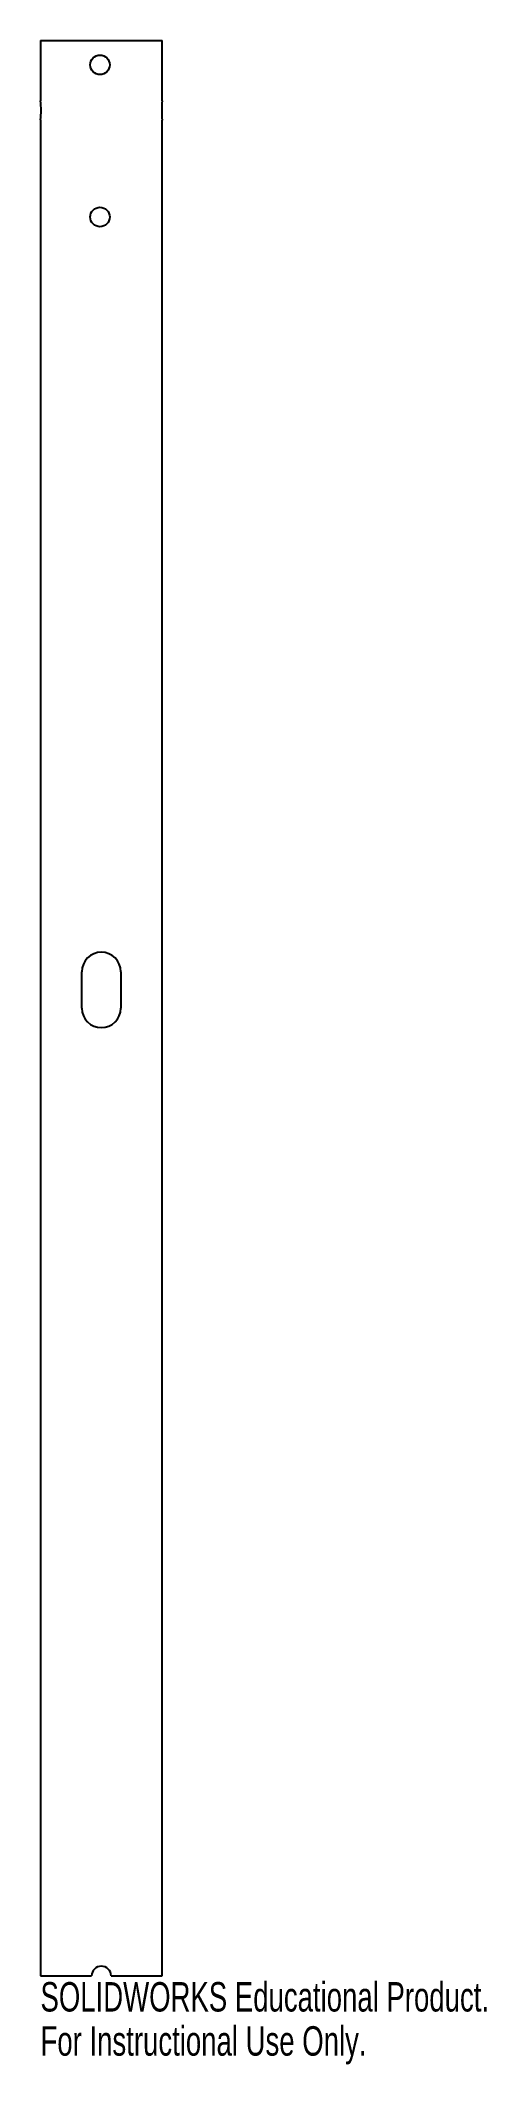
# Model space of a CAD drawing. Header units: millimetres. Extents: x -10 to 63, y -15 to 318.
import ezdxf

# ---------------------------------------------------------------- set-up
doc = ezdxf.new("R2010")
doc.units = ezdxf.units.MM
doc.styles.add('SLDTEXTSTYLE0', font='TXT', dxfattribs={"width": 0.7})

msp = doc.modelspace()

# ---------------------------------------------------------------- linework, layer by layer
at = {"color": 7, "linetype": 'Continuous', "lineweight": 25}
for p, q in [((-10, 318), (-10, 308.08)), ((-10, 318), (10, 318)), ((10, 308.06), (10, 318)), ((-10, 304.94), (-10, 0)), ((10, 0), (10, 304.92)), ((-3.2, 159), (-3.2, 165)), ((3.2, 165), (3.2, 159)), ((-10, 0), (-1.6, 0)), ((1.6, 0), (10, 0))]:
    msp.add_line(p, q, dxfattribs=at)
for centre in [(-0.23, 314), (-0.23, 289)]:
    msp.add_circle(centre, 1.6, dxfattribs=at)
for centre, radius, start, end in [((-24.86, 306.51), 14.95, 353.9572, 6.0428), ((24.79, 306.49), 14.88, 173.9225, 186.0377), ((0, 165), 3.2, 0, 180), ((0, 159), 3.2, 180, 0), ((0, 0), 1.6, 0, 180)]:
    msp.add_arc(centre, radius, start, end, dxfattribs=at)

# ---------------------------------------------------------------- texts
at = {"color": 7, "linetype": 'Continuous', "char_height": 4.8336, "attachment_point": 1, "style": 'SLDTEXTSTYLE0'}
for s, insert in [('SOLIDWORKS Educational Product.', (-10, -1.02)), ('For Instructional Use Only.', (-10, -8.27))]:
    msp.add_mtext(s, dxfattribs=dict(at, insert=insert))

doc.saveas('drawing.dxf')
